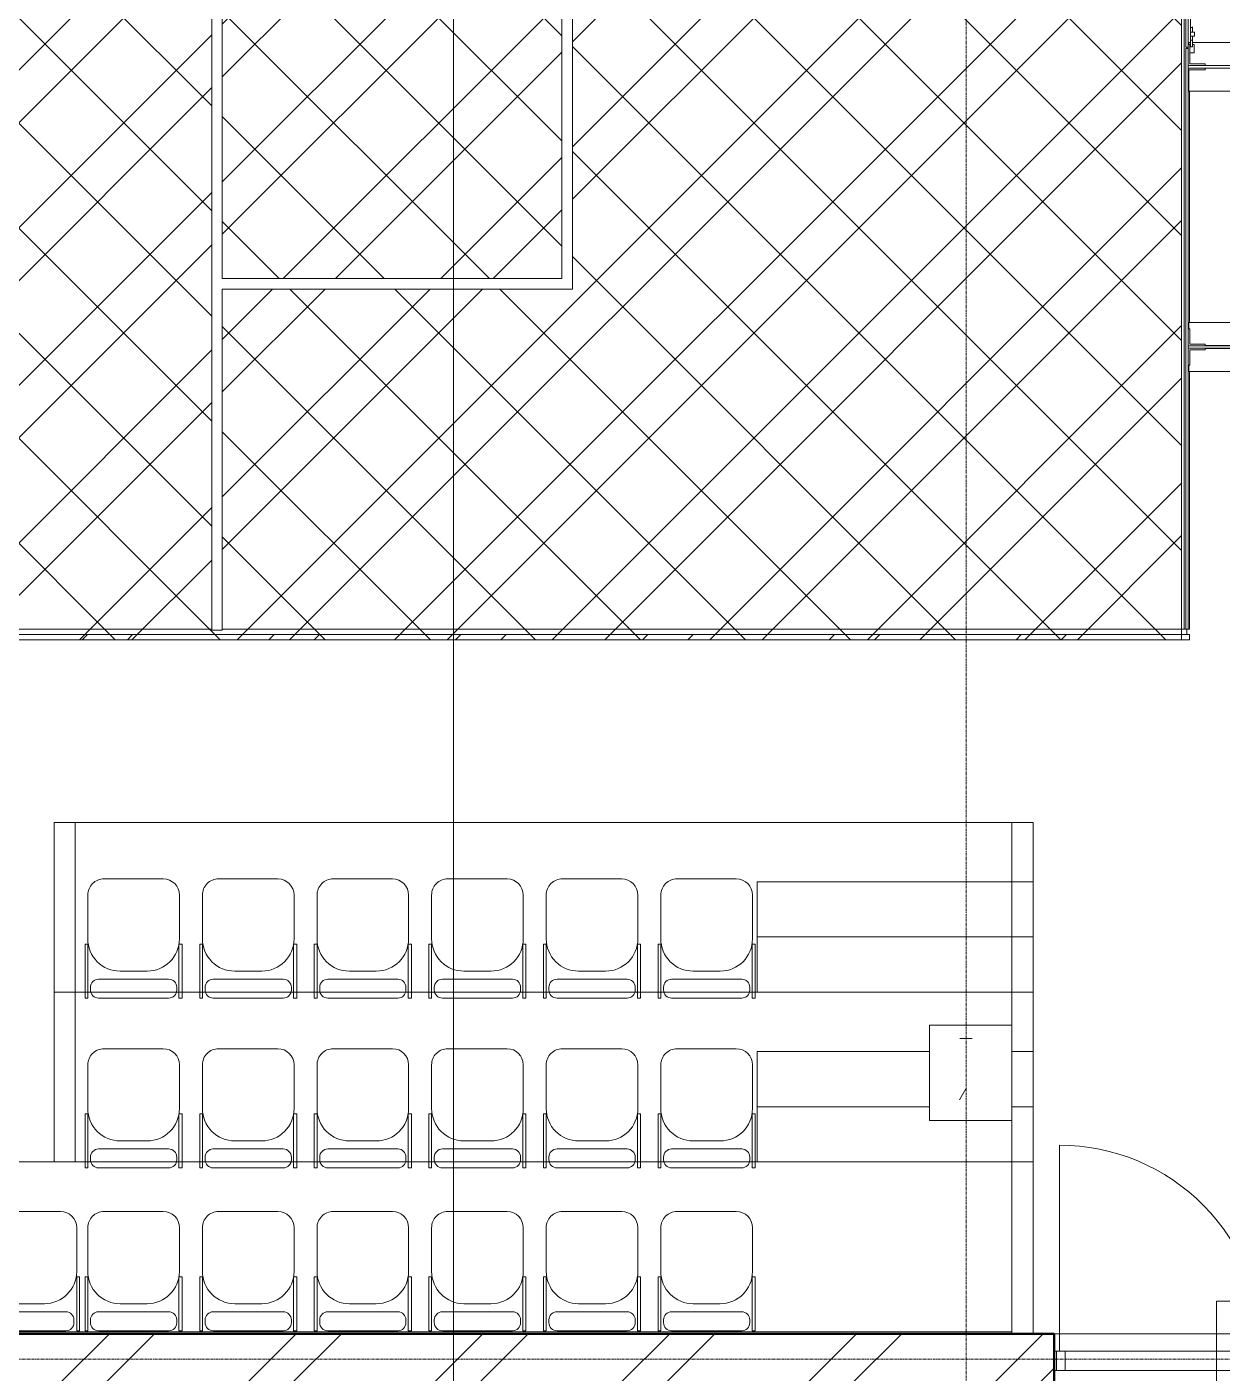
# Model space of a CAD drawing. Header units: inches. Extents: x 22 to 382261, y 22 to 371281.
# Drawn here: x 109244 to 114875, y 51781 to 58124 of the extents above; entities that cross this region are included whole.
import ezdxf

# ---------------------------------------------------------------- set-up
doc = ezdxf.new("R2010")
doc.units = ezdxf.units.IN
doc.header["$MEASUREMENT"] = 0
doc.linetypes.add('Grid Line 1_2_', pattern=[22.225, 12.7, -3.175, 3.175, -3.175])
for name, color, linetype, lineweight in [('A-AREA', 32, 'Continuous', 9), ('A-COLS', 52, 'Continuous', 9), ('A-DETL-GENF', 92, 'Continuous', 9), ('A-DOOR', 31, 'Continuous', 9), ('A-DOOR-IDEN', 31, 'Continuous', 9), ('A-FLOR', 192, 'Continuous', 9), ('A-FLOR-PATT', 8, 'Continuous', 9), ('A-GENM', 13, 'Continuous', 9), ('A-GLAZ-CURT', 52, 'Continuous', 9), ('A-WALL-PATT', 111, 'Continuous', 9), ('G-ANNO-SYMB', 111, 'Continuous', 9), ('I-FURN', 30, 'Continuous', 9), ('I-WALL', 2, 'Continuous', 9), ('Q-CASE', 31, 'Continuous', 9), ('S-GRID', 1, 'Continuous', 9)]:
    doc.layers.add(name, color=color, linetype=linetype, lineweight=lineweight)

# ---------------------------------------------------------------- blocks, each defined once
blk = doc.blocks.new('Doors_Door-sets_JELD-WEN_Interior_HP_FS12_FCore_Glass10_Double_1_0 - entrance 1200 2-893180-01-GROUND FLOOR FURNITURE PLAN')
at = {"layer": 'A-DETL-GENF'}
for p, q in [((-950.8, 1003.8), (-950.8, 34)), ((950.8, 1003.8), (950.8, 34)), ((-923, 34), (-965, 34)), ((-965, 34), (-965, -58)), ((923, 34), (-923, 34)), ((-923, -58), (-923, 34)), ((923, 34), (923, -58)), ((965, 34), (923, 34)), ((965, -58), (965, 34)), ((-965, -58), (-923, -58)), ((-923, -58), (923, -58)), ((923, -58), (965, -58))]:
    blk.add_line(p, q, dxfattribs=at)
for centre, start, end in [((-950.3, 50.5), 359.00826, 90.03005), ((950.3, 50.5), 89.96995, 180.99174)]:
    blk.add_arc(centre, 953.3, start, end, dxfattribs=at)
at = {"layer": 'A-DOOR'}
for p, q in [((-965, 34), (-975, 34)), ((-975, 34), (-975, -58)), ((975, 34), (965, 34)), ((975, -58), (975, 34)), ((-975, -58), (-965, -58)), ((965, -58), (975, -58))]:
    blk.add_line(p, q, dxfattribs=at)
blk = doc.blocks.new('Casework 11 - Casework 8-650977-01-GROUND FLOOR FURNITURE PLAN')
at = {"layer": 'Q-CASE'}
for p, q in [((8211.2, 5078.7), (8211.2, -1276.8)), ((8261.2, 380.7), (8261.2, 1850.7)), ((9861.2, 1850.7), (9861.2, 380.7)), ((9911.2, 381), (9911.2, 1850.7)), ((9861.2, 380.7), (8261.2, 380.7)), ((9911.2, 330.7), (9911.2, 381)), ((8261.2, -1276.8), (8261.2, 330.7)), ((8261.2, 330.7), (9911.2, 330.7)), ((8211.2, -1276.8), (8261.2, -1276.8))]:
    blk.add_line(p, q, dxfattribs=at)
blk = doc.blocks.new('Back wall - ASB FREESTANDING GLASS BACK WALL-596640-01-GROUND FLOOR FURNITURE PLAN')
at = {"layer": 'A-GENM'}
for p, q in [((-3200, 12.5), (-3200, 25)), ((-3200, 6), (-3200, 12.5)), ((3150.5, 12.5), (-3200, 12.5)), ((-3200, -12.5), (-3200, -6)), ((-3200, -12.5), (-1985, -12.5)), ((-1956, -9), (-1985, -9)), ((-1985, -9), (-1985, -364)), ((-1956, -6), (-1956, -14)), ((-1956, -14), (-1884, -14)), ((-1884, -14), (-1884, -86)), ((-1876, -256), (-1876, -6)), ((-1864, -6), (-1864, -256)), ((-1856, -86), (-1856, -14)), ((-1856, -14), (-1784, -14)), ((-1784, -14), (-1784, -6)), ((-1755, -9), (-1784, -9)), ((-1755, -364), (-1755, -9)), ((-1755, -12.5), (-665, -12.5)), ((-564, -9), (-665, -9)), ((-665, -9), (-665, -364)), ((-564, -6), (-564, -86)), ((-536, -86), (-536, -14)), ((-536, -14), (-444, -14)), ((-484, -14), (-484, -34)), ((-444, -34), (-484, -34)), ((-458, -6), (-463, -6)), ((-455, -16), (-433.1, -16)), ((-455, -16), (-455, -26)), ((-429, -26), (-455, -26)), ((-444, -14), (-444, -6)), ((-435, -9), (-444, -9)), ((-444, -34), (-444, -26)), ((-436, -6), (-436, -16)), ((-436, -16), (-426, -16)), ((-435, -16), (-435, -9)), ((-435, -364), (-435, -26)), ((-425, -26), (-429, -26)), ((-266, -16), (-426, -16)), ((-425, -16), (-425, -26)), ((-406, -26), (-425, -26)), ((-406, -16), (-406, -36)), ((-386, -36), (-406, -36)), ((-386, -16), (-386, -36)), ((-365, -26), (-386, -26)), ((-365, -16), (-365, -26)), ((-361, -26), (-365, -26)), ((-1884, -86), (-1876, -86)), ((-1877, -304), (-1877, -86)), ((-1864, -86), (-1856, -86)), ((-1863, -86), (-1863, -304)), ((-564, -86), (-556, -86)), ((-557, -304), (-557, -86)), ((-544, -86), (-536, -86)), ((-543, -86), (-543, -304))]:
    blk.add_line(p, q, dxfattribs=at)
at = {"layer": 'A-GENM', "lineweight": 18}
for p, q in [((-3200, 6), (-3200, -6)), ((-463, 6), (-3200, 6)), ((-463, -6), (-463, 6)), ((458, 6), (-458, 6)), ((-458, 6), (-458, -6)), ((-3200, -6), (-463, -6)), ((-556, -6), (-556, -306)), ((-544, -6), (-556, -6)), ((-544, -306), (-544, -6)), ((-458, -6), (458, -6))]:
    blk.add_line(p, q, dxfattribs=at)
blk = doc.blocks.new('System Panel - Glazed-655852-01-GROUND FLOOR FURNITURE PLAN')
at = {"layer": 'A-GLAZ-CURT'}
h = blk.add_hatch(dxfattribs=at)
h.set_pattern_fill('FP_9', color=256, style=0, pattern_type=2)
h.set_pattern_definition([(225, (7825.2, -1271.8), (440.033, -440.033), []), (225, (7825.2, -1938.56), (440.033, -440.033), [])])
h.paths.add_polyline_path([(-4993.5, 49.5), (-4993.5, 24.5), (4993.5, 24.5), (4993.5, 49.5), (-3640.3, 49.5)])
for p, q in [((4993.5, 49.5), (-4993.5, 49.5)), ((-4993.5, 49.5), (-4993.5, 24.5)), ((-4993.5, 24.5), (-4993.5, 49.5)), ((4993.5, 49.5), (-4993.5, 49.5)), ((-4993.5, 24.5), (4993.5, 24.5)), ((-4993.5, 24.5), (4968.5, 24.5)), ((4968.5, 24.5), (4993.5, 24.5)), ((4993.5, 24.5), (4993.5, 49.5)), ((4993.5, 49.5), (4993.5, 24.5))]:
    blk.add_line(p, q, dxfattribs=at)
blk = doc.blocks.new('Casework 10 - Casework 10-654344-01-GROUND FLOOR FURNITURE PLAN')
at = {"layer": 'Q-CASE'}
for p, q in [((7468.5, -2981.8), (7468.5, -2181.8)), ((7568.5, -2181.8), (7468.5, -2181.8)), ((7568.5, -2181.8), (7568.5, -2981.8)), ((11981.2, -2461.8), (11981.2, -2181.8)), ((12081.2, -2181.8), (11981.2, -2181.8)), ((12081.2, -2181.8), (12081.2, -2461.8)), ((11981.2, -2721.8), (11981.2, -2461.8)), ((11981.2, -2461.8), (12081.2, -2461.8)), ((12081.2, -2461.8), (12081.2, -2721.8)), ((11981.2, -2981.8), (11981.2, -2721.8)), ((11981.2, -2721.8), (12081.2, -2721.8)), ((12081.2, -2721.8), (12081.2, -2981.8)), ((7468.5, -3781.8), (7468.5, -2981.8)), ((7568.5, -2981.8), (7468.5, -2981.8)), ((7568.5, -2981.8), (7568.5, -3781.8)), ((11981.2, -3136.8), (11981.2, -2981.8)), ((12081.2, -2981.8), (11981.2, -2981.8)), ((12081.2, -2981.8), (12081.2, -3261.8)), ((11981.2, -3261.8), (12081.2, -3261.8)), ((12081.2, -3261.8), (12081.2, -3521.8)), ((11981.2, -3521.8), (12081.2, -3521.8)), ((12081.2, -3521.8), (12081.2, -3781.8)), ((11981.2, -3781.8), (11981.2, -3586.8)), ((11981.2, -4591.8), (11981.2, -3781.8)), ((12081.2, -3781.8), (11981.2, -3781.8)), ((12081.2, -3781.8), (12081.2, -4591.8)), ((12081.2, -4591.8), (11981.2, -4591.8)), ((11981.2, -4591.8), (12081.2, -4591.8))]:
    blk.add_line(p, q, dxfattribs=at)
blk = doc.blocks.new('Chair - Auditorium_0001 - Copy - Chair - Auditorium_0001 - Copy-940491-01-GROUND FLOOR FURNITURE PLAN')
at = {"layer": 'I-FURN'}
for p, q in [((-67.9, 64.1), (-53, 64.1)), ((-67.9, 64.1), (-67.9, -189.9)), ((-53, 64.1), (-53, -189.9)), ((-4.4, 64.3), (325.8, 64.3)), ((389.3, 64.1), (376.6, 64.1)), ((376.6, -189.9), (376.6, 64.1)), ((389.3, -189.9), (389.3, 64.1)), ((-42.5, 13.2), (-42.5, 26.2)), ((363.9, 13.2), (363.9, 26.2)), ((-4.4, -24.9), (325.8, -24.9)), ((97.2, -62.9), (224.2, -62.9)), ((-67.9, -189.9), (-53, -189.9)), ((389.3, -189.9), (376.6, -189.9)), ((-55.2, -421.3), (-55.2, -215.3)), ((376.6, -421.3), (376.6, -215.3)), ((21, -497.5), (300.4, -497.5))]:
    blk.add_line(p, q, dxfattribs=at)
for centre, radius, start, end in [((-4.4, 26.2), 38.1, 90, 180), ((325.8, 26.2), 38.1, 360, 90), ((-4.4, 13.2), 38.1, 180, 270), ((325.8, 13.2), 38.1, 270, 0), ((97.2, -215.3), 152.4, 90, 180), ((224.2, -215.3), 152.4, 360, 90), ((21, -421.3), 76.2, 180, 270), ((300.4, -421.3), 76.2, 270, 0)]:
    blk.add_arc(centre, radius, start, end, dxfattribs=at)
blk = doc.blocks.new('Chair - Auditorium_0001 - Copy - Chair - Auditorium_0001 - Copy-940343-01-GROUND FLOOR FURNITURE PLAN')
at = {"layer": 'I-FURN'}
for p, q in [((21, 497.5), (300.4, 497.5)), ((-55.2, 421.3), (-55.2, 215.3)), ((376.6, 421.3), (376.6, 215.3)), ((-67.9, -64.1), (-67.9, 189.9)), ((-67.9, 189.9), (-53, 189.9)), ((-53, -64.1), (-53, 189.9)), ((389.3, 189.9), (376.6, 189.9)), ((376.6, 189.9), (376.6, -64.1)), ((389.3, 189.9), (389.3, -64.1)), ((-4.4, 24.9), (325.8, 24.9)), ((97.2, 62.9), (224.2, 62.9)), ((-42.5, -13.2), (-42.5, -26.2)), ((363.9, -13.2), (363.9, -26.2)), ((-67.9, -64.1), (-53, -64.1)), ((-4.4, -64.3), (325.8, -64.3)), ((389.3, -64.1), (376.6, -64.1))]:
    blk.add_line(p, q, dxfattribs=at)
for centre, radius, start, end in [((21, 421.3), 76.2, 90, 180), ((300.4, 421.3), 76.2, 360, 90), ((97.2, 215.3), 152.4, 180, 270), ((224.2, 215.3), 152.4, 270, 0), ((-4.4, -13.2), 38.1, 90, 180), ((325.8, -13.2), 38.1, 360, 90), ((-4.4, -26.2), 38.1, 180, 270), ((325.8, -26.2), 38.1, 270, 0)]:
    blk.add_arc(centre, radius, start, end, dxfattribs=at)
blk = doc.blocks.new('M_Door Tag1 - M_Door Tag 2-910938-01-GROUND FLOOR FURNITURE PLAN')
at = {"layer": 'A-DOOR-IDEN'}
for p, q in [((-1.206, 1.536), (3.019, 1.536)), ((-1.206, -1.791), (-1.206, 1.536)), ((3.019, 1.536), (3.019, -1.791)), ((3.019, -1.791), (-1.206, -1.791))]:
    blk.add_line(p, q, dxfattribs=at)

msp = doc.modelspace()

# ---------------------------------------------------------------- hatches: boundary and pattern name
at = {"layer": 'A-COLS'}
h = msp.add_hatch(dxfattribs=at)
h.set_pattern_fill('FP_12', color=256, style=0, pattern_type=2)
h.set_pattern_definition([(0, (101903.7, 56557.85), (1422.4, 355.6), [58.674, -1008.126, 58.674, -1008.126, -5689.6]), (0, (101903.7, 56557.85), (1422.4, 355.6), [-2133.6, 58.674, -2074.926, 58.674, -1008.126, -2489.2]), (0, (101903.7, 56557.85), (1422.4, 355.6), [-5334, 58.674, -652.526, 58.674, -1719.326]), (120, (102437.1, 56735.65), (-1019.159, 1054.035), [58.674, -1008.126, 58.674, -1008.126, -5689.6]), (120, (102437.1, 56735.65), (-1019.159, 1054.035), [-2133.6, 58.674, -2074.926, 58.674, -1008.126, -2489.2]), (120, (102437.1, 56735.65), (-1019.159, 1054.035), [-5334, 58.674, -652.526, 58.674, -1719.326]), (240, (102614.9, 57446.85), (-403.241, -1409.635), [58.674, -1008.126, 58.674, -1008.126, -5689.6]), (240, (102614.9, 57446.85), (-403.241, -1409.635), [-2133.6, 58.674, -2074.926, 58.674, -1008.126, -2489.2]), (240, (102614.9, 57446.85), (-403.241, -1409.635), [-5334, 58.674, -652.526, 58.674, -1719.326])])
h.paths.add_polyline_path([(113884.9, 52971), (113884.9, 53421), (113497.4, 53421), (113497.4, 52971)])
at = {"layer": 'A-FLOR-PATT'}
h = msp.add_hatch(dxfattribs=at)
h.set_pattern_fill('FP_8', color=256, style=0, pattern_type=2)
h.set_pattern_definition([(45, (101903.7, 56557.85), (-371.231, 371.231), []), (45, (102151.2, 56557.85), (-371.231, 371.231), []), (135, (101903.7, 56557.85), (-247.487, -247.487), [])])
h.paths.add_polyline_path([(93304.9, 51966), (93668.9, 51966), (93668.9, 53095), (93665.9, 53095), (93665.9, 53066), (93310.9, 53066), (93305.9, 53071), (93305.9, 53291), (93310.9, 53296), (93665.9, 53296), (93665.9, 53267), (93668.9, 53267), (93668.9, 54487), (93665.9, 54487), (93665.9, 54386), (93310.9, 54386), (93305.9, 54391), (93305.9, 54611), (93310.9, 54616), (93648.9, 54616), (93648.9, 54622), (93658.9, 54622.5), (93658.9, 54626), (93648.9, 54626), (93648.9, 54645), (93638.9, 54645), (93638.9, 54665), (93648.9, 54665), (93648.9, 54686), (93658.9, 54687.1), (93658.9, 54690), (93648.9, 54690), (93648.9, 54716), (93658.9, 54716), (93658.9, 54785), (93668.9, 54785), (93668.9, 55424.5), (93660.9, 55424.5), (93660.9, 55484.5), (93310.9, 55486), (93305.9, 55491), (93305.9, 55711), (93310.9, 55716), (93665.9, 55716), (93665.9, 55615.5), (93668.9, 55615.5), (93668.9, 56835), (93665.9, 56835), (93665.9, 56806), (93310.9, 56806), (93305.9, 56811), (93305.9, 57031), (93310.9, 57036), (93665.9, 57036), (93665.9, 57007), (93668.9, 57007), (93668.9, 58251), (93680.9, 58251), (93680.9, 55514), (93668.9, 55514), (93668.9, 55509), (93680.9, 55509), (93680.9, 55223.5), (96104.9, 55223.5), (96104.9, 56823.5), (97754.9, 56823.5), (97754.9, 58266), (97804.9, 58266), (97804.9, 51966), (103129.9, 51966.1), (103129.9, 65011), (97804.9, 65011), (97804.9, 58716), (97754.9, 58716), (97754.9, 60323.5), (96104.9, 60323.5), (96104.9, 61923.5), (93703.6, 61923.5), (93703.6, 61973.5), (96104.9, 61973.5), (96104.9, 63573.5), (97754.9, 63573.5), (97754.9, 65011), (93680.9, 65011), (93680.9, 62314), (93668.9, 62314), (93668.9, 62309), (93680.9, 62309), (93680.9, 61393), (93668.9, 61393), (93668.9, 61388), (93680.9, 61388), (93680.9, 58651), (93668.9, 58651), (93668.9, 59895), (93665.9, 59893.5), (93665.9, 59866), (93310.9, 59866), (93305.9, 59871), (93305.9, 60091), (93310.9, 60096), (93665.9, 60096), (93665.9, 60067), (93668.9, 60067), (93668.9, 61287), (93665.9, 61287), (93665.9, 61186), (93310.9, 61186), (93305.9, 61193.2), (93305.9, 61411), (93310.9, 61416), (93648.9, 61416), (93648.9, 61422), (93658.9, 61422.5), (93658.9, 61426), (93648.9, 61426), (93648.9, 61445), (93638.9, 61445), (93638.9, 61465), (93648.9, 61465), (93648.9, 61486), (93658.9, 61487.1), (93658.9, 61490), (93648.9, 61490), (93648.9, 61516), (93658.9, 61516), (93658.9, 61585), (93668.9, 61585), (93668.9, 62224.5), (93660.9, 62224.5), (93660.9, 62284.5), (93310.9, 62286), (93305.9, 62291), (93305.9, 62511), (93310.9, 62516), (93665.9, 62516), (93665.9, 62415.5), (93668.9, 62415.5), (93668.9, 63635), (93665.9, 63635), (93665.9, 63606), (93310.9, 63606), (93305.9, 63611), (93305.9, 63831), (93310.9, 63836), (93665.9, 63836), (93665.9, 63807), (93668.9, 63807), (93668.9, 65011), (93304.9, 65011), (93304.9, 52745.1)])
h.paths.add_polyline_path([(93680.9, 51966), (97754.9, 51966), (97754.9, 53573.5), (96104.9, 53573.5), (96104.9, 55173.5), (93680.9, 55173.5), (93680.9, 54593), (93668.9, 54593), (93668.9, 54588), (93680.9, 54588), (93680.9, 52745.1)])
h.paths.add_polyline_path([(93370.9, 53174), (93368.9, 53175), (93370.9, 53187), (93366.6, 53185.5), (93365.9, 53179), (93368.4, 53174.7), (93369.6, 53174.2)])
h.paths.add_polyline_path([(97754.9, 53623.5), (97754.1, 55173.5), (96154.9, 55173.5), (96154.9, 53623.5), (97728.6, 53623.5)])
h.paths.add_polyline_path([(93393.7, 54494), (93368.9, 54495), (93370.9, 54507), (93366.6, 54505.5), (93365.9, 54499), (93368.4, 54494.7), (93370.9, 54494)])
h.paths.add_polyline_path([(93668.9, 54607), (93668.9, 54618), (93665.9, 54616), (93665.9, 54607)])
h.paths.add_polyline_path([(97754.9, 55223.5), (97753.2, 56773.5), (96154.9, 56773.5), (96154.9, 55223.5), (97703, 55223.5)])
h.paths.add_polyline_path([(114684.9, 55236.5), (114684.9, 61661.5), (110164.9, 61661.5), (110164.9, 60138.5), (111814.9, 60138.5), (111814.9, 58458.5), (114424.9, 58458.5), (114424.9, 58408.5), (111814.9, 58408.5), (111814.9, 56888.5), (110164.9, 56888.5), (110164.9, 55281), (110114.9, 55281), (110114.9, 61661.5), (104784.9, 61661.5), (104784.9, 55236.5), (113369.2, 55236.5)])
h.paths.add_polyline_path([(93370.9, 55594), (93368.9, 55595), (93370.9, 55607), (93366.6, 55605.5), (93365.9, 55599), (93368.4, 55594.7), (93369.6, 55594.2)])
h.paths.add_polyline_path([(93420, 56914), (93368.9, 56915), (93370.9, 56927), (93366.6, 56925.5), (93365.9, 56919), (93368.4, 56914.7), (93370.9, 56914), (93418.9, 56914)])
h.paths.add_polyline_path([(111764.9, 56938.5), (111764.9, 58408.5), (110164.9, 58408.5), (110164.9, 56938.5), (111521.8, 56938.5)])
h.paths.add_polyline_path([(110165.7, 58458.5), (111764.9, 58458.5), (111764.9, 60088.5), (110164.9, 60088.5), (110164.9, 58458.5)])
h.paths.add_polyline_path([(93370.9, 59974), (93368.9, 59975), (93370.9, 59987), (93366.6, 59985.5), (93365.9, 59979), (93368.4, 59974.7), (93369.6, 59974.2)])
h.paths.add_polyline_path([(97754.9, 60373.5), (97754.1, 61923.5), (96154.9, 61923.5), (96154.9, 60373.5), (97729.6, 60373.5)])
h.paths.add_polyline_path([(93588.9, 61294), (93588.9, 61295), (93368.9, 61295), (93370.9, 61307), (93366.6, 61305.5), (93365.9, 61299), (93368.4, 61294.7), (93370.9, 61294), (93509.2, 61294)])
h.paths.add_polyline_path([(93668.9, 61407), (93668.9, 61418), (93665.9, 61416), (93665.9, 61407)])
h.paths.add_polyline_path([(96742.2, 61973.5), (97754.9, 61973.5), (97753.3, 63523.5), (96154.9, 63523.5), (96154.9, 61973.5)])
h.paths.add_polyline_path([(93370.9, 62394), (93368.9, 62395), (93370.9, 62407), (93366.6, 62405.5), (93365.9, 62399), (93368.4, 62394.7), (93369.6, 62394.2)])
h.paths.add_polyline_path([(93406, 63714), (93368.9, 63715), (93370.9, 63727), (93366.6, 63725.5), (93365.9, 63719), (93368.4, 63714.7), (93370.9, 63714), (93394.8, 63714)])
at = {"layer": 'A-WALL-PATT'}
h = msp.add_hatch(dxfattribs=at)
h.set_pattern_fill('FP_1', color=256, style=0, pattern_type=2)
h.set_pattern_definition([(45, (101903.7, 56557.85), (-440.033, 440.033), []), (45, (101903.7, 57224.6), (-440.033, 440.033), [])])
h.paths.add_polyline_path([(120729.9, 51736), (120729.9, 51966), (116034.9, 51966), (116034.9, 51736), (118911.6, 51736)])
h.paths.add_polyline_path([(91199.9, 51736), (114084.9, 51736), (114084.9, 51966), (90484.9, 51966), (90484.9, 51736)])

# ---------------------------------------------------------------- linework, layer by layer
at = {"layer": 'A-AREA'}
for p, q in [((114722.4, 57821), (114722.4, 56731)), ((114722.4, 56501), (114722.4, 55286)), ((110115.1, 55286), (104786.9, 55286)), ((114703.9, 55286), (110164.9, 55286)), ((114722.4, 55286), (114715.9, 55286))]:
    msp.add_line(p, q, dxfattribs=at)
at = {"layer": 'A-COLS', "lineweight": 18}
for p, q in [((113497.4, 53421), (113497.4, 52971)), ((113884.9, 53421), (113497.4, 53421)), ((113884.9, 52971), (113884.9, 53421)), ((113497.4, 52971), (113884.9, 52971))]:
    msp.add_line(p, q, dxfattribs=at)
at = {"layer": 'A-FLOR'}
for p, q in [((114684.9, 55236.5), (114684.9, 61661.5)), ((114709.9, 58028), (114709.9, 58023)), ((114709.9, 55261.5), (104735.4, 55261.5)), ((114709.9, 55286), (114709.9, 55261.5)), ((104784.9, 55236.5), (114684.9, 55236.5)), ((109472.2, 54376), (109472.2, 52776)), ((113884.9, 54376), (109472.2, 54376)), ((113884.9, 53421), (113884.9, 54376)), ((113884.9, 54096), (112684.9, 54096)), ((112684.9, 54096), (112684.9, 53576)), ((113884.9, 53836), (112684.9, 53836)), ((113884.9, 53576), (109472.2, 53576)), ((113497.4, 53296), (112684.9, 53296)), ((112684.9, 53296), (112684.9, 52776)), ((113497.4, 53036), (112684.9, 53036)), ((113884.9, 51976), (113884.9, 52971)), ((113884.9, 52776), (103559.6, 52776)), ((103584.9, 51976), (113884.9, 51976)), ((114084.9, 51966), (116034.9, 51966))]:
    msp.add_line(p, q, dxfattribs=at)
at = {"layer": 'G-ANNO-SYMB'}
msp.add_line((111254.7, 70557.4), (111254.7, 49344.6), dxfattribs=at)
at = {"layer": 'I-WALL', "lineweight": 50}
for p, q in [((114084.9, 51966), (103584.9, 51966)), ((114084.9, 51736), (114084.9, 51966))]:
    msp.add_line(p, q, dxfattribs=at)
at = {"layer": 'S-GRID', "linetype": 'Grid Line 1_2_'}
for p, q in [((113669.9, 47154.5), (113669.9, 70573.3)), ((88819.9, 51846), (127085.5, 51846))]:
    msp.add_line(p, q, dxfattribs=at)

# ---------------------------------------------------------------- block references
at = {"layer": 'A-DETL-GENF'}
msp.add_blockref('Doors_Door-sets_JELD-WEN_Interior_HP_FS12_FCore_Glass10_Double_1_0 - entrance 1200 2-893180-01-GROUND FLOOR FURNITURE PLAN', (115059.9, 51851), dxfattribs=at)
at = {"layer": 'A-DOOR-IDEN', "xscale": 174.9999999999999, "yscale": 174.9999999999999, "zscale": 174.9999999999999}
msp.add_blockref('M_Door Tag1 - M_Door Tag 2-910938-01-GROUND FLOOR FURNITURE PLAN', (115059.9, 51851), dxfattribs=at)
at = {"layer": 'A-GENM', "rotation": 89.9999999999999}
msp.add_blockref('Back wall - ASB FREESTANDING GLASS BACK WALL-596640-01-GROUND FLOOR FURNITURE PLAN', (114709.9, 58486), dxfattribs=at)
at = {"layer": 'A-GLAZ-CURT', "rotation": 180}
msp.add_blockref('System Panel - Glazed-655852-01-GROUND FLOOR FURNITURE PLAN', (109728.9, 55286), dxfattribs=at)
at = {"layer": 'I-FURN', "rotation": 180}
for p in [(109907.7, 53612.1), (110447.7, 53612.1), (110987.7, 53612.1), (111527.7, 53612.1), (112067.7, 53612.1), (112607.7, 53612.1), (109907.7, 52812.1), (110447.7, 52812.1), (110987.7, 52812.1), (111527.7, 52812.1), (112067.7, 52812.1), (112607.7, 52812.1), (109907.7, 52044.9), (110447.7, 52044.9), (110987.7, 52044.9), (111527.7, 52044.9), (112067.7, 52044.9), (112607.7, 52044.9)]:
    msp.add_blockref('Chair - Auditorium_0001 - Copy - Chair - Auditorium_0001 - Copy-940491-01-GROUND FLOOR FURNITURE PLAN', p, dxfattribs=at)
at = {"layer": 'I-FURN'}
msp.add_blockref('Chair - Auditorium_0001 - Copy - Chair - Auditorium_0001 - Copy-940343-01-GROUND FLOOR FURNITURE PLAN', (109102.2, 52044.9), dxfattribs=at)
at = {"layer": 'Q-CASE'}
for name in ['Casework 10 - Casework 10-654344-01-GROUND FLOOR FURNITURE PLAN', 'Casework 11 - Casework 8-650977-01-GROUND FLOOR FURNITURE PLAN']:
    msp.add_blockref(name, (101903.7, 56557.9), dxfattribs=at)

doc.saveas('drawing.dxf')
